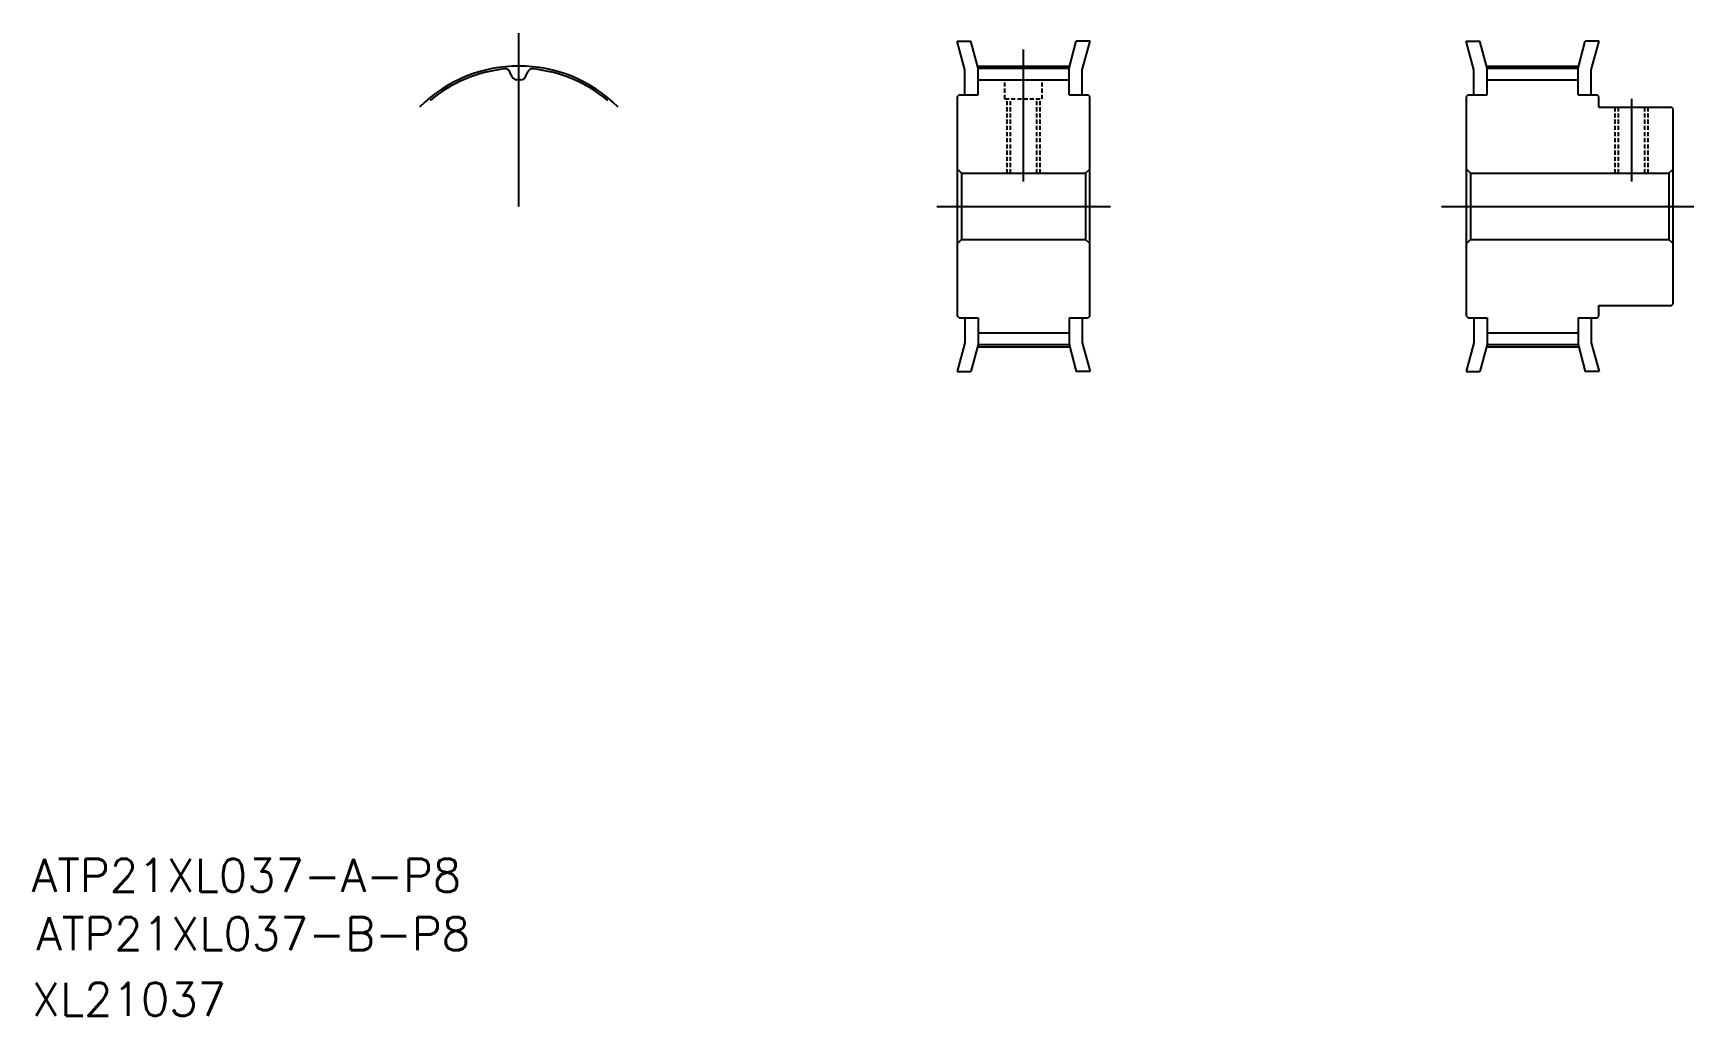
# Model space of a CAD drawing. Extents: x 10 to 211, y 10 to 129.
import ezdxf

# ---------------------------------------------------------------- set-up
doc = ezdxf.new("R2010")
doc.units = 0
doc.linetypes.add('CENTER', pattern=[50.8, 31.75, -6.35, 6.35, -6.35])
doc.linetypes.add('DASHED', pattern=[0.75, 0.5, -0.25])
doc.layers.get('0').update_dxf_attribs({"linetype": 'CONTINUOUS'})
doc.layers.add('CENTER', color=1, linetype='CENTER')
doc.styles.get("Standard").update_dxf_attribs({"font": 'txt', "bigfont": 'BIGFONT'})

msp = doc.modelspace()

# ---------------------------------------------------------------- linework, layer by layer
at = {"color": 7, "linetype": 'CONTINUOUS'}
for p, q in [((122.86, 124.47), (121.93, 127.95)), ((121.93, 127.95), (123.59, 127.95)), ((124.46, 124.68), (123.59, 127.95)), ((135.46, 124.68), (136.34, 127.95)), ((138, 127.95), (136.34, 127.95)), ((137.06, 124.47), (138, 127.95)), ((184.42, 124.47), (183.49, 127.95)), ((183.49, 127.95), (185.15, 127.95)), ((186.02, 124.68), (185.15, 127.95)), ((197.02, 124.68), (197.9, 127.95)), ((199.56, 127.95), (197.9, 127.95)), ((198.62, 124.47), (199.56, 127.95)), ((124.46, 124.68), (135.46, 124.68)), ((124.46, 121.45), (124.46, 124.68)), ((135.46, 121.45), (135.46, 124.68)), ((186.02, 124.68), (197.02, 124.68)), ((186.02, 121.45), (186.02, 124.68)), ((197.02, 121.45), (197.02, 124.68)), ((68.11, 123.63), (67.83, 124.24)), ((69.72, 123.63), (70.01, 124.24)), ((122.86, 121.45), (122.86, 124.47)), ((124.46, 123.28), (135.46, 123.28)), ((137.06, 121.45), (137.06, 124.47)), ((184.42, 121.45), (184.42, 124.47)), ((186.02, 123.28), (197.02, 123.28)), ((198.62, 121.45), (198.62, 124.47)), ((122.16, 121.45), (121.96, 121.25)), ((121.96, 94.65), (121.96, 121.25)), ((122.16, 121.45), (124.46, 121.45)), ((135.46, 121.45), (137.76, 121.45)), ((137.96, 121.25), (137.76, 121.45)), ((137.96, 94.65), (137.96, 121.25)), ((183.72, 121.45), (183.52, 121.25)), ((183.52, 94.65), (183.52, 121.25)), ((183.72, 121.45), (186.02, 121.45)), ((197.02, 121.45), (199.32, 121.45)), ((199.52, 121.25), (199.32, 121.45)), ((199.52, 119.95), (199.52, 121.25)), ((199.52, 119.95), (208.32, 119.95)), ((208.52, 119.75), (208.32, 119.95)), ((208.52, 96.15), (208.52, 119.75)), ((122.46, 111.95), (121.96, 112.45)), ((122.46, 111.95), (137.46, 111.95)), ((122.46, 111.95), (122.46, 103.95)), ((137.46, 111.95), (137.96, 112.45)), ((137.46, 111.95), (137.46, 103.95)), ((184.02, 111.95), (183.52, 112.45)), ((184.02, 111.95), (208.02, 111.95)), ((184.02, 111.95), (184.02, 103.95)), ((208.02, 111.95), (208.52, 112.45)), ((208.02, 111.95), (208.02, 103.95)), ((121.96, 103.45), (122.46, 103.95)), ((122.46, 103.95), (137.46, 103.95)), ((137.96, 103.45), (137.46, 103.95)), ((183.52, 103.45), (184.02, 103.95)), ((184.02, 103.95), (208.02, 103.95)), ((208.52, 103.45), (208.02, 103.95)), ((122.16, 94.45), (121.96, 94.65)), ((122.16, 94.45), (124.46, 94.45)), ((122.86, 94.45), (122.86, 91.44)), ((124.46, 94.45), (124.46, 91.23)), ((135.46, 94.45), (137.76, 94.45)), ((135.46, 94.45), (135.46, 91.23)), ((137.06, 94.45), (137.06, 91.44)), ((137.96, 94.65), (137.76, 94.45)), ((183.52, 94.65), (183.72, 94.45)), ((183.72, 94.45), (186.02, 94.45)), ((184.42, 94.45), (184.42, 91.44)), ((186.02, 94.45), (186.02, 91.23)), ((197.02, 94.45), (199.32, 94.45)), ((197.02, 94.45), (197.02, 91.23)), ((198.62, 94.45), (198.62, 91.44)), ((199.32, 94.45), (199.52, 94.65)), ((199.52, 95.95), (208.32, 95.95)), ((199.52, 94.65), (199.52, 95.95)), ((208.32, 95.95), (208.52, 96.15)), ((124.46, 92.63), (135.46, 92.63)), ((186.02, 92.63), (197.02, 92.63)), ((122.86, 91.44), (121.93, 87.95)), ((124.46, 91.23), (123.59, 87.95)), ((124.46, 91.23), (135.46, 91.23)), ((135.46, 91.23), (136.34, 87.95)), ((137.06, 91.44), (138, 87.95)), ((184.42, 91.44), (183.49, 87.95)), ((186.02, 91.23), (185.15, 87.95)), ((186.02, 91.23), (197.02, 91.23)), ((197.02, 91.23), (197.9, 87.95)), ((198.62, 91.44), (199.56, 87.95)), ((121.93, 87.95), (123.59, 87.95)), ((138, 87.95), (136.34, 87.95)), ((183.49, 87.95), (185.15, 87.95)), ((199.56, 87.95), (197.9, 87.95))]:
    msp.add_line(p, q, dxfattribs=at)
at = {"color": 3, "linetype": 'DASHED'}
for p, q in [((127.71, 120.95), (127.71, 123.28)), ((132.21, 120.95), (132.21, 123.28)), ((127.71, 120.95), (132.21, 120.95)), ((127.96, 111.95), (127.96, 120.95)), ((128.36, 111.95), (128.36, 120.95)), ((131.56, 111.95), (131.56, 120.95)), ((131.96, 111.95), (131.96, 120.95)), ((201.52, 111.95), (201.52, 119.95)), ((201.92, 111.95), (201.92, 119.95)), ((205.12, 111.95), (205.12, 119.95)), ((205.52, 111.95), (205.52, 119.95))]:
    msp.add_line(p, q, dxfattribs=at)
at = {"color": 7, "linetype": 'CONTINUOUS'}
for centre, radius, start, end in [((68.92, 107.95), 16.72, 95.8532, 130), ((67.28, 123.98), 0.61, 25, 95.8532), ((70.56, 123.98), 0.61, 84.1468, 155), ((68.92, 107.95), 16.72, 50, 84.1468), ((68.67, 123.89), 0.61, 205, 270.9047), ((68.92, 107.95), 15.32, 89.0953, 90.9047), ((69.17, 123.89), 0.61, 269.0953, 335)]:
    msp.add_arc(centre, radius, start, end, dxfattribs=at)
at = {"layer": 'CENTER', "color": 1, "linetype": 'CENTER'}
for p, q in [((68.92, 107.95), (68.92, 128.91)), ((129.96, 110.95), (129.96, 126.93)), ((124.46, 124.93), (135.46, 124.93)), ((186.02, 124.93), (197.02, 124.93)), ((203.52, 110.95), (203.52, 120.95)), ((119.46, 107.95), (140.46, 107.95)), ((180.52, 107.95), (211.02, 107.95)), ((124.46, 90.97), (135.46, 90.97)), ((186.02, 90.97), (197.02, 90.97))]:
    msp.add_line(p, q, dxfattribs=at)
msp.add_arc((68.92, 107.95), 16.98, 45, 135, dxfattribs=at)

# ---------------------------------------------------------------- texts
at = {"color": 7, "linetype": 'CONTINUOUS'}
for s, p in [('ATP21XL037-A-P8', (10, 25)), ('ATP21XL037-B-P8', (10.55, 17.94)), ('XL21037', (10, 10))]:
    msp.add_text(s, height=4, dxfattribs=at).set_placement(p)

doc.saveas('drawing.dxf')
